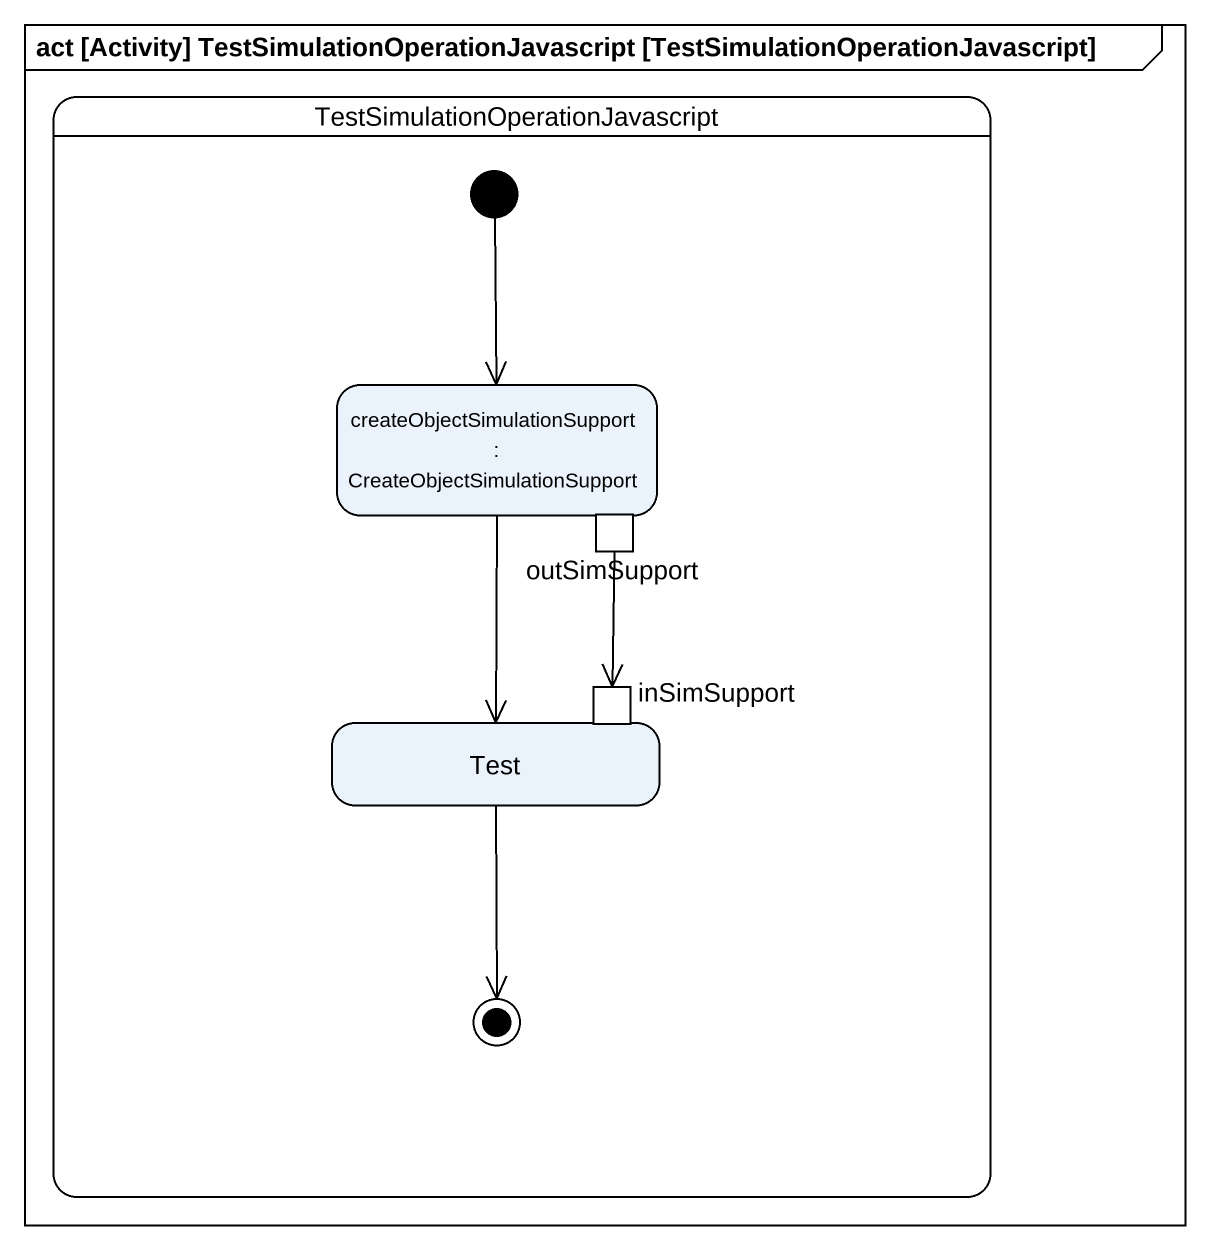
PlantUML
@startuml
mainframe act [Activity] TestSimulationOperationJavascript [TestSimulationOperationJavascript]
hide empty description
state "TestSimulationOperationJavascript" as TestSimulationOperationJavas {
  state "createObjectSimulationSupport : CreateObjectSimulationSupport" as createObjectSimulationSuppor {
    state outSimSupport <<outputPin>>
  }
  state Test {
    state inSimSupport <<inputPin>>
  }
  [*] --> createObjectSimulationSuppor
  Test --> [*]
}
createObjectSimulationSuppor --> Test
outSimSupport --> inSimSupport
@enduml
